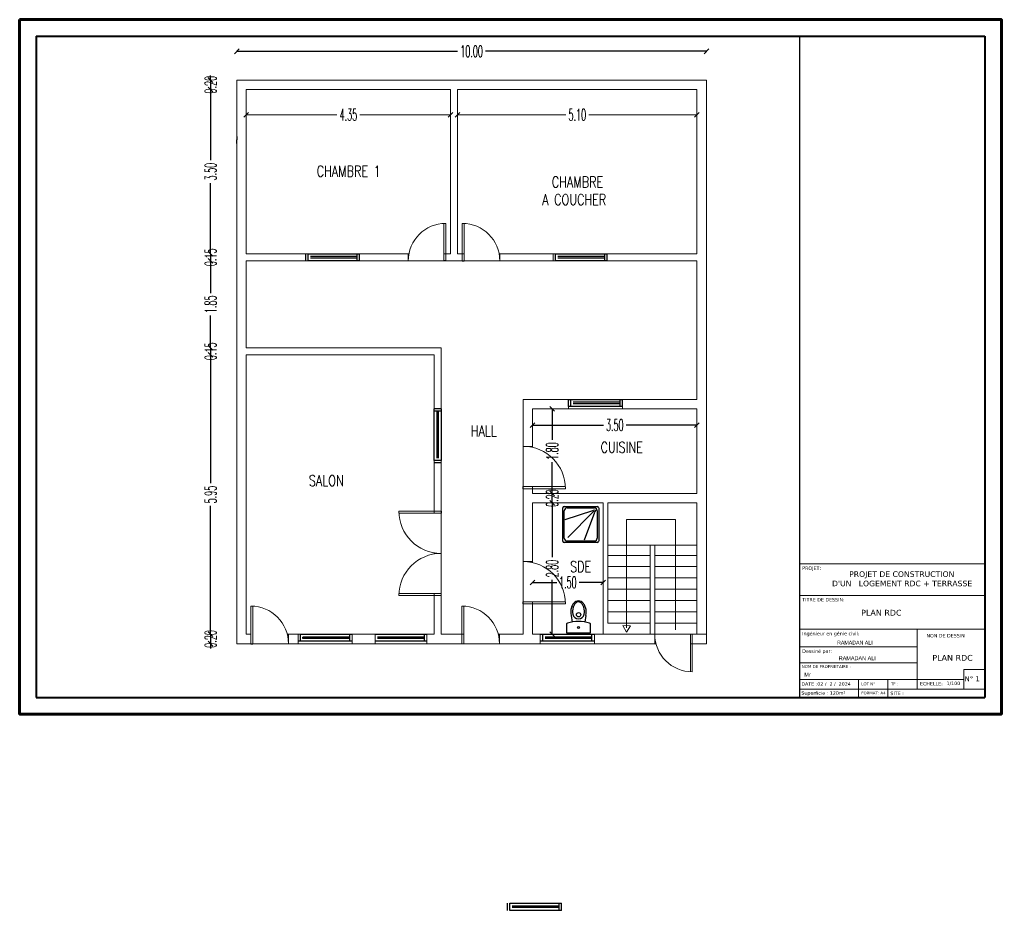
# Model space of a CAD drawing. Extents: x -110 to 3211, y -163 to 893.
# Drawn here: x 1962.38 to 1992.08, y -99.06 to -72.12 of the extents above; entities that cross this region are included whole.
import ezdxf

# ---------------------------------------------------------------- set-up
doc = ezdxf.new("R2010")
doc.units = 0
doc.header["$LTSCALE"] = 0.8
doc.header["$MEASUREMENT"] = 0
doc.layers.get('0').update_dxf_attribs({"color": 5, "linetype": 'CONTINUOUS'})
for name, color, linetype in [('COMBLDG', 7, 'CONTINUOUS'), ('DOOR', 3, 'CONTINUOUS'), ('PIPE', 50, 'CONTINUOUS'), ('TEXT', 200, 'CONTINUOUS'), ('WALL', 6, 'CONTINUOUS'), ('WIN-PLN', 5, 'CONTINUOUS')]:
    doc.layers.add(name, color=color, linetype=linetype)
doc.styles.add('AYMOONY', font='romant.shx', dxfattribs={"width": 0.5})
doc.styles.add('ROMANT', font='ROMANC.SHX', dxfattribs={"width": 0.75})

# ---------------------------------------------------------------- blocks, each defined once
blk = doc.blocks.new('_OBLIQUE')
at = {"color": 0, "linetype": 'ByBlock'}
blk.add_line((-0.5, -0.5), (0.5, 0.5), dxfattribs=at)

msp = doc.modelspace()

# ---------------------------------------------------------------- linework, layer by layer
at = {"color": 5, "lineweight": 40}
for p, q in [((1962.876, -72.619), (1962.876, -92.619)), ((1962.876, -72.619), (1991.576, -72.619)), ((1991.576, -72.619), (1991.576, -92.619)), ((1962.876, -92.619), (1991.576, -92.619))]:
    msp.add_line(p, q, dxfattribs=at)
for p, q in [((1978.807, -87.886), (1978.807, -86.886)), ((1978.851, -86.843), (1979.85, -86.843)), ((1978.851, -87.799), (1978.851, -86.973)), ((1979.709, -86.973), (1978.872, -87.245)), ((1978.937, -86.886), (1979.763, -86.886)), ((1979.731, -87.006), (1978.959, -87.777)), ((1979.85, -86.973), (1979.85, -87.799)), ((1979.894, -86.886), (1979.894, -87.886)), ((1979.763, -87.028), (1979.459, -87.864)), ((1979.763, -87.886), (1978.937, -87.886)), ((1979.85, -87.93), (1978.851, -87.93)), ((1979.059, -90.135), (1979.093, -90.336)), ((1979.508, -90.135), (1979.473, -90.336)), ((1978.921, -90.396), (1978.921, -90.668)), ((1979.645, -90.668), (1979.645, -90.396)), ((1978.921, -90.668), (1979.645, -90.668))]:
    msp.add_line(p, q)
at = {"color": 5, "lineweight": 100}
msp.add_lwpolyline([(1962.376, -72.119), (1992.076, -72.119), (1992.076, -93.119), (1962.376, -93.119)], close=True, dxfattribs=at)
for centre, radius in [((1979.763, -86.973), 0.0326), ((1979.286, -90.117), 0.0639), ((1979.286, -90.505), 0.0284)]:
    msp.add_circle(centre, radius)
for centre, radius, start, end in [((1978.851, -86.886), 0.0435, 90, 180), ((1978.937, -86.973), 0.0869, 90, 180), ((1979.763, -86.973), 0.0869, 0, 90), ((1979.85, -86.886), 0.0435, 0, 90), ((1978.851, -87.886), 0.0435, 180, 270), ((1978.937, -87.799), 0.0869, 180, 270), ((1979.763, -87.799), 0.0869, 270, 0), ((1979.85, -87.886), 0.0435, 270, 0), ((1979.55, -90.038), 0.501, 164.214, 191.2459), ((1979.418, -90.001), 0.364, 145.6833, 164.214), ((1979.55, -90.013), 0.445, 164.214, 191.2459), ((1979.335, -89.944), 0.264, 121.251, 145.6833), ((1979.418, -89.976), 0.309, 145.6833, 164.214), ((1979.335, -89.919), 0.208, 121.251, 145.6833), ((1979.283, -89.858), 0.163, 90.0033, 121.251), ((1979.283, -89.833), 0.107, 90.0033, 121.251), ((1979.283, -89.858), 0.163, 58.7557, 90.0033), ((1979.283, -89.833), 0.107, 58.7557, 90.0033), ((1979.231, -89.919), 0.208, 34.3234, 58.7557), ((1979.231, -89.944), 0.264, 34.3234, 58.7557), ((1979.148, -89.976), 0.309, 15.7926, 34.3234), ((1979.017, -90.013), 0.445, 348.7608, 15.7926), ((1979.148, -90.001), 0.364, 15.7926, 34.3234), ((1979.017, -90.038), 0.501, 348.7608, 15.7926), ((1979.283, -90.066), 0.173, 191.2459, 348.7608), ((1978.947, -90.396), 0.0263, 90.0033, 180.0033), ((1979.283, -91.439), 1.121, 72.57, 107.4367), ((1979.619, -90.396), 0.0263, 0.0033, 90.0033)]:
    msp.add_arc(centre, radius, start, end)
at = {"layer": 'COMBLDG', "color": 7, "lineweight": 30}
msp.add_line((1985.977, -92.619), (1985.977, -72.619), dxfattribs=at)
at = {"layer": 'COMBLDG', "color": 7, "lineweight": 9}
for p, q in [((1968.948, -73.946), (1968.948, -90.991)), ((1968.948, -73.946), (1983.152, -73.946)), ((1968.948, -73.946), (1968.948, -90.991)), ((1983.152, -73.946), (1983.152, -88.648)), ((1969.232, -74.231), (1969.232, -79.202)), ((1969.232, -74.231), (1975.412, -74.231)), ((1975.412, -79.202), (1975.412, -74.231)), ((1975.625, -75.651), (1975.625, -74.231)), ((1975.625, -74.231), (1982.868, -74.231)), ((1982.868, -74.231), (1982.868, -79.202)), ((1969.232, -74.996), (1971.972, -74.996)), ((1975.412, -74.996), (1972.672, -74.996)), ((1975.625, -74.996), (1978.901, -74.996)), ((1982.868, -74.996), (1979.592, -74.996)), ((1975.625, -79.202), (1975.625, -75.651)), ((1975.213, -79.415), (1975.213, -78.28)), ((1975.27, -78.279), (1975.27, -79.415)), ((1975.767, -78.279), (1975.767, -79.415)), ((1975.824, -79.415), (1975.824, -78.28)), ((1969.232, -79.202), (1974.154, -79.202)), ((1971.03, -79.202), (1971.03, -79.415)), ((1974.134, -79.415), (1974.134, -79.202)), ((1975.213, -79.202), (1975.412, -79.202)), ((1975.27, -79.415), (1975.27, -79.202)), ((1975.625, -79.202), (1975.824, -79.202)), ((1975.767, -79.415), (1975.767, -79.202)), ((1976.884, -79.202), (1982.868, -79.202)), ((1976.884, -79.202), (1982.868, -79.202)), ((1976.904, -79.415), (1976.904, -79.202)), ((1978.515, -79.415), (1978.515, -79.202)), ((1978.515, -79.202), (1978.515, -79.415)), ((1969.232, -79.415), (1969.232, -82.043)), ((1969.232, -79.415), (1982.868, -79.415)), ((1975.54, -79.415), (1975.213, -79.415)), ((1982.868, -79.415), (1982.868, -83.605)), ((1969.232, -82.043), (1975.128, -82.043)), ((1969.232, -82.256), (1969.232, -90.707)), ((1969.232, -82.256), (1974.915, -82.256)), ((1969.232, -82.256), (1974.915, -82.256)), ((1974.915, -82.256), (1974.915, -87.045)), ((1974.915, -82.256), (1974.915, -87.045)), ((1975.128, -82.043), (1975.128, -90.707)), ((1977.612, -83.605), (1982.868, -83.605)), ((1977.612, -83.605), (1977.612, -90.707)), ((1978.982, -83.605), (1978.982, -83.889)), ((1980.616, -83.605), (1980.616, -83.889)), ((1977.896, -83.889), (1982.868, -83.889)), ((1977.896, -83.889), (1977.896, -85.058)), ((1982.868, -83.889), (1982.868, -86.446)), ((1977.612, -85.026), (1977.896, -85.026)), ((1977.612, -86.24), (1978.889, -86.24)), ((1977.612, -86.304), (1977.896, -86.304)), ((1978.891, -86.304), (1977.612, -86.304)), ((1977.896, -86.24), (1977.896, -86.446)), ((1977.896, -86.446), (1982.868, -86.446)), ((1973.85, -86.981), (1975.128, -86.981)), ((1977.896, -86.73), (1980.027, -86.73)), ((1977.896, -86.73), (1977.896, -88.539)), ((1977.896, -88.539), (1977.896, -86.73)), ((1980.027, -86.73), (1980.027, -90.707)), ((1980.169, -86.73), (1982.868, -86.73)), ((1980.169, -86.73), (1980.169, -90.366)), ((1982.868, -86.73), (1982.868, -88.648)), ((1975.128, -87.045), (1973.851, -87.045)), ((1982.217, -87.235), (1980.738, -87.235)), ((1980.738, -87.235), (1980.738, -90.511)), ((1982.217, -90.57), (1982.217, -87.235)), ((1980.169, -88.008), (1982.868, -88.008)), ((1981.447, -88.008), (1981.447, -90.707)), ((1981.589, -88.008), (1981.589, -90.991)), ((1974.915, -88.242), (1974.915, -88.277)), ((1974.915, -88.242), (1974.915, -88.277)), ((1980.169, -88.321), (1981.447, -88.321)), ((1981.589, -88.321), (1982.868, -88.321)), ((1977.896, -88.507), (1977.612, -88.507)), ((1980.169, -88.662), (1981.447, -88.662)), ((1981.589, -88.662), (1982.868, -88.662)), ((1982.868, -88.648), (1982.868, -90.707)), ((1983.152, -88.648), (1983.152, -90.991)), ((1985.977, -88.577, 0.176), (1991.576, -88.577, -0.565)), ((1980.169, -89.003), (1981.447, -89.003)), ((1981.589, -89.003), (1982.868, -89.003)), ((1980.169, -89.344), (1981.447, -89.344)), ((1981.589, -89.344), (1982.868, -89.344)), ((1973.85, -89.538), (1975.128, -89.538)), ((1975.128, -89.474), (1973.851, -89.474)), ((1974.915, -89.474), (1974.915, -90.707)), ((1974.915, -89.474), (1974.915, -90.707)), ((1975.128, -89.538), (1974.915, -89.538)), ((1975.128, -89.538), (1975.128, -89.474)), ((1980.169, -89.684), (1981.447, -89.684)), ((1981.589, -89.684), (1982.868, -89.684)), ((1985.977, -89.53, 0.176), (1991.576, -89.53, -0.565)), ((1969.374, -89.855), (1969.374, -90.991)), ((1969.374, -89.855), (1969.374, -90.991)), ((1969.431, -90.991), (1969.431, -89.856)), ((1975.757, -89.855), (1975.757, -90.991)), ((1975.814, -90.991), (1975.814, -89.856)), ((1977.612, -89.722), (1978.889, -89.722)), ((1978.891, -89.786), (1977.612, -89.786)), ((1977.896, -89.722), (1977.896, -90.707)), ((1977.896, -90.707), (1977.896, -89.722)), ((1980.169, -90.025), (1981.447, -90.025)), ((1981.589, -90.025), (1982.868, -90.025)), ((1980.169, -90.366), (1981.447, -90.366)), ((1980.857, -90.45), (1980.626, -90.439)), ((1980.626, -90.439), (1980.732, -90.644)), ((1980.732, -90.644), (1980.857, -90.45)), ((1981.589, -90.366), (1982.868, -90.366)), ((1985.977, -90.556, 0.176), (1991.576, -90.556, -0.565)), ((1989.534, -90.556, -0.295), (1989.534, -92.364, -0.532)), ((1969.232, -90.707), (1969.374, -90.707)), ((1969.232, -90.707), (1969.374, -90.707)), ((1970.474, -90.707), (1974.915, -90.707)), ((1970.474, -90.707), (1974.487, -90.707)), ((1970.51, -90.991), (1970.51, -90.707)), ((1970.804, -90.92), (1970.804, -90.707)), ((1970.804, -90.991), (1970.804, -90.707)), ((1972.437, -90.991), (1972.437, -90.707)), ((1972.437, -90.92), (1972.437, -90.707)), ((1973.132, -90.991), (1973.132, -90.707)), ((1973.132, -90.991), (1973.132, -90.707)), ((1974.694, -90.991), (1974.694, -90.707)), ((1974.694, -90.92), (1974.694, -90.707)), ((1975.128, -90.707), (1975.814, -90.707)), ((1975.757, -90.707), (1975.757, -90.991)), ((1976.858, -90.707), (1977.612, -90.707)), ((1976.894, -90.991), (1976.894, -90.707)), ((1977.896, -90.707), (1983.152, -90.707)), ((1978.129, -90.707), (1978.129, -90.991)), ((1978.129, -90.92), (1978.129, -90.707)), ((1979.763, -90.92), (1979.763, -90.707)), ((1982.726, -90.707), (1982.669, -90.707)), ((1982.669, -90.707), (1982.669, -91.842)), ((1982.726, -90.707), (1982.726, -90.991)), ((1982.726, -91.843), (1982.726, -90.707)), ((1968.948, -90.991), (1981.625, -90.991)), ((1975.757, -90.991), (1975.814, -90.991)), ((1979.763, -90.92), (1979.763, -90.991)), ((1982.669, -90.991), (1983.152, -90.991)), ((1985.977, -91.087, 0), (1989.534, -91.087, -0.47)), ((1985.977, -91.575, 0.176), (1989.534, -91.575, -0.295)), ((1985.977, -92.07), (1990.937, -92.07, -0.5)), ((1987.756, -92.07, 0.039), (1987.756, -92.619, -0.033)), ((1988.645, -92.619, 0), (1988.645, -92.07, 0)), ((1990.937, -91.775, -1.065), (1991.576, -91.775, -1.13)), ((1990.937, -91.775, 0), (1990.937, -92.364, 0)), ((1985.977, -92.364, 0), (1991.576, -92.364))]:
    msp.add_line(p, q, dxfattribs=at)
for centre, radius, start, end in [((1975.27, -79.415), 1.136, 90, 180), ((1975.767, -79.415), 1.136, 0, 90), ((1977.612, -86.304), 1.278, 0, 90), ((1975.128, -86.981), 1.278, 180, 270), ((1975.128, -89.538), 1.278, 90, 180), ((1977.612, -89.786), 1.278, 0, 90), ((1969.374, -90.991), 1.136, 0, 90), ((1975.757, -90.991), 1.136, 0, 90), ((1982.726, -90.707), 1.136, 180, 270)]:
    msp.add_arc(centre, radius, start, end, dxfattribs=at)
at = {"layer": 'DOOR', "color": 3}
for p, q in [((1975.27, -79.415), (1975.213, -79.415)), ((1975.767, -79.415), (1975.824, -79.415)), ((1977.612, -86.304), (1977.612, -86.24)), ((1975.128, -86.981), (1975.128, -87.045)), ((1977.612, -89.786), (1977.612, -89.722)), ((1969.374, -90.991), (1969.431, -90.991))]:
    msp.add_line(p, q, dxfattribs=at)
at = {"layer": 'PIPE', "color": 7, "ltscale": 0.8}
for p, q in [((1968.948, -73.077), (1975.628, -73.077)), ((1983.152, -73.077), (1976.472, -73.077)), ((1968.152, -73.946), (1968.152, -73.804)), ((1968.152, -73.946), (1968.152, -74.231)), ((1968.152, -74.231), (1968.152, -74.373)), ((1968.152, -74.231), (1968.152, -76.37)), ((1968.152, -79.202), (1968.152, -77.062)), ((1968.152, -79.202), (1968.152, -79.06)), ((1968.152, -79.202), (1968.152, -79.415)), ((1968.152, -79.415), (1968.152, -79.557)), ((1968.152, -79.415), (1968.152, -80.391)), ((1968.152, -82.043), (1968.152, -81.066)), ((1968.152, -82.043), (1968.152, -81.901)), ((1968.152, -82.043), (1968.152, -82.256)), ((1968.152, -82.256), (1968.152, -82.398)), ((1968.152, -82.256), (1968.152, -86.136)), ((1978.486, -83.889), (1978.486, -84.83)), ((1977.896, -84.381), (1980.036, -84.381)), ((1982.868, -84.381), (1980.728, -84.381)), ((1978.486, -86.446), (1978.486, -85.505)), ((1978.486, -86.446), (1978.486, -86.304)), ((1978.486, -86.73), (1978.486, -86.446)), ((1968.152, -90.707), (1968.152, -86.827)), ((1978.486, -86.73), (1978.486, -88.373)), ((1978.486, -86.73), (1978.486, -86.872)), ((1978.486, -90.707), (1978.486, -89.064)), ((1977.896, -89.138), (1978.624, -89.138)), ((1980.027, -89.138), (1979.299, -89.138)), ((1968.152, -90.707), (1968.152, -90.565)), ((1968.152, -90.707), (1968.152, -90.991)), ((1968.152, -90.991), (1968.152, -91.133))]:
    msp.add_line(p, q, dxfattribs=at)
at = {"layer": 'WALL'}
for p, q in [((1968.948, -75.651), (1968.948, -75.757)), ((1968.948, -75.651), (1968.948, -75.757)), ((1968.948, -75.864), (1968.948, -75.757)), ((1968.948, -75.864), (1968.948, -75.757)), ((1971.03, -79.415), (1971.03, -79.202)), ((1972.663, -79.415), (1972.663, -79.202)), ((1980.148, -79.415), (1980.148, -79.202)), ((1978.982, -83.818), (1978.982, -83.605)), ((1980.616, -83.818), (1980.616, -83.605)), ((1975.128, -83.889), (1974.915, -83.889)), ((1975.128, -85.523), (1974.915, -85.523)), ((1977.133, -99.056), (1977.133, -98.843)), ((1978.766, -99.056), (1978.766, -98.843))]:
    msp.add_line(p, q, dxfattribs=at)
at = {"layer": 'WIN-PLN', "ltscale": 0.8}
for p, q in [((1971.101, -79.202), (1972.663, -79.202)), ((1971.101, -79.415), (1971.101, -79.202)), ((1972.592, -79.287), (1971.172, -79.287)), ((1972.592, -79.415), (1972.592, -79.202)), ((1978.586, -79.202), (1980.148, -79.202)), ((1978.586, -79.415), (1978.586, -79.202)), ((1980.077, -79.287), (1978.657, -79.287)), ((1980.077, -79.415), (1980.077, -79.202)), ((1972.663, -79.415), (1971.101, -79.415)), ((1972.592, -79.33), (1971.172, -79.33)), ((1980.148, -79.415), (1978.586, -79.415)), ((1980.077, -79.33), (1978.657, -79.33)), ((1978.982, -83.605), (1980.616, -83.605)), ((1979.053, -83.818), (1979.053, -83.605)), ((1980.544, -83.69), (1979.124, -83.69)), ((1980.544, -83.733), (1979.124, -83.733)), ((1980.544, -83.818), (1980.544, -83.605)), ((1974.915, -85.452), (1974.915, -83.889)), ((1975.128, -83.96), (1974.915, -83.96)), ((1975, -83.96), (1975, -85.381)), ((1975.043, -83.96), (1975.043, -85.381)), ((1975.128, -83.889), (1975.128, -85.452)), ((1980.616, -83.818), (1978.982, -83.818)), ((1975.128, -85.452), (1974.915, -85.452)), ((1970.875, -90.707), (1972.437, -90.707)), ((1970.875, -90.92), (1970.875, -90.707)), ((1972.366, -90.792), (1970.946, -90.792)), ((1970.946, -90.835), (1970.946, -90.792)), ((1972.366, -90.835), (1970.946, -90.835)), ((1972.366, -90.92), (1972.366, -90.707)), ((1973.132, -90.707), (1974.694, -90.707)), ((1974.623, -90.792), (1973.203, -90.792)), ((1974.623, -90.835), (1973.203, -90.835)), ((1974.623, -90.92), (1974.623, -90.707)), ((1978.129, -90.707), (1979.763, -90.707)), ((1978.2, -90.92), (1978.2, -90.707)), ((1979.692, -90.792), (1978.272, -90.792)), ((1979.692, -90.835), (1978.272, -90.835)), ((1979.692, -90.92), (1979.692, -90.707)), ((1970.875, -90.92), (1970.804, -90.92)), ((1972.437, -90.92), (1970.875, -90.92)), ((1974.694, -90.92), (1973.132, -90.92)), ((1979.763, -90.92), (1978.129, -90.92)), ((1977.204, -98.843), (1978.766, -98.843)), ((1977.204, -99.056), (1977.204, -98.843)), ((1978.695, -99.056), (1978.695, -98.843)), ((1978.766, -99.056), (1977.204, -99.056)), ((1978.695, -98.928), (1977.275, -98.928)), ((1978.695, -98.971), (1977.275, -98.971))]:
    msp.add_line(p, q, dxfattribs=at)

# ---------------------------------------------------------------- block references
at = {"layer": 'COMBLDG', "color": 7, "lineweight": 9, "xscale": 0.142039775953154, "yscale": 0.142039775953154, "zscale": 0.142039775953154, "rotation": 180}
for p in [(1969.232, -74.996), (1975.625, -74.996)]:
    msp.add_blockref('_OBLIQUE', p, dxfattribs=at)
at = {"layer": 'COMBLDG', "color": 7, "lineweight": 9, "xscale": 0.142039775953154, "yscale": 0.142039775953154, "zscale": 0.142039775953154}
for p in [(1975.412, -74.996), (1982.868, -74.996)]:
    msp.add_blockref('_OBLIQUE', p, dxfattribs=at)
at = {"layer": 'PIPE', "color": 7, "ltscale": 0.8, "xscale": 0.142039775953154, "yscale": 0.142039775953154, "zscale": 0.142039775953154}
for p, rotation in [((1968.948, -73.077), 180), ((1968.152, -73.946), 270), ((1968.152, -74.231), 90), ((1968.152, -74.231), 90), ((1968.152, -79.202), 270), ((1968.152, -79.202), 270), ((1968.152, -79.415), 90), ((1968.152, -79.415), 90), ((1968.152, -82.043), 270), ((1968.152, -82.043), 270), ((1968.152, -82.256), 90), ((1968.152, -82.256), 90), ((1978.486, -83.889), 90), ((1977.896, -84.381), 180), ((1978.486, -86.446), 270), ((1978.486, -86.446), 270), ((1978.486, -86.73), 90), ((1978.486, -86.73), 90), ((1977.896, -89.138), 180), ((1968.152, -90.707), 270), ((1968.152, -90.707), 270), ((1978.486, -90.707), 270), ((1968.152, -90.991), 90)]:
    msp.add_blockref('_OBLIQUE', p, dxfattribs=dict(at, rotation=rotation))
for p in [(1983.152, -73.077), (1982.868, -84.381), (1980.027, -89.138)]:
    msp.add_blockref('_OBLIQUE', p, dxfattribs=at)

# ---------------------------------------------------------------- texts
at = {"layer": 'COMBLDG', "color": 7, "lineweight": 9, "char_height": 0.3551, "attachment_point": 5, "style": 'AYMOONY'}
for s, insert in [('\\A1;4.35', (1972.322, -74.996)), ('\\A1;5.10', (1979.247, -74.996))]:
    msp.add_mtext(s, dxfattribs=dict(at, insert=insert))
at = {"layer": 'COMBLDG', "color": 7, "lineweight": 9, "attachment_point": 1}
for s, insert, char_height, width in [('{\\fVerdana|b0|i0|c0|p34;\\C55;PROJET:}', (1986.052, -88.655, -0.147), 0.10489, 11.75043), ("\\pi1.5704;{\\fVerdana|b0|i0|c0|p34;PROJET DE CONSTRUCTION \\P\\pi1.0536;D'UN   LOGEMENT RDC + TERRASSE }", (1985.9, -88.803, 0.603), 0.16932, 6.38547), ('{\\fVerdana|b0|i0|c0|p34;\\C55;TITRE DE DESSIN:}', (1986.052, -89.608, -0.147), 0.10489, 11.75043), ('{\\fVerdana|b0|i0|c0|p34;PLAN RDC}', (1987.834, -89.967, -0.663), 0.17573, 5.65342), ('{\\fVerdana|b0|i0|c0|p34;\\C55;Ingénieur en génie civil:}', (1986.052, -90.634, -0.147), 0.10489, 11.75043), ('{\\fVerdana|b0|i0|c0|p34;NON DE DESSIN}', (1989.811, -90.697, -0.478), 0.10489, 11.75043), ('{\\fVerdana|b0|i0|c0|p34;\\C55;Dessiné par:}', (1986.052, -91.165, -0.323), 0.10489, 11.75043), ('{\\fArial|b0|i0|c0|p34; \\fColonna MT|b0|i0|c0|p82;RAMADAN ALI}', (1987.062, -90.902), 0.11509, 12.89307), ('{\\fArial|b0|i0|c0|p34; \\fColonna MT|b0|i0|c0|p82; \\H1.143x;RAMADAN ALI}', (1987.075, -91.371), 0.10489, 11.75043), ('{\\fVerdana|b0|i0|c0|p34;PLAN RDC}', (1989.988, -91.331, -0.663), 0.17573, 5.65342), ('{\\fVerdana|b0|i0|c0|p34;\\C55;NOM DE PROPRIETAIRE :}', (1986.04, -91.64, -0.094), 0.08772, 9.82617), ('{\\fArial|b0|i0|c0|p34; \\fColonna MT|b0|i0|c0|p82; \\H1.143x;Mr }', (1986.035, -91.866, -0.176), 0.10489, 11.75043), ('{\\fVerdana|b0|i0|c0|p34;N° 1}', (1990.963, -91.977, -0.158), 0.15336, 17.17991), ('{\\fVerdana|b0|i0|c0|p34;DATE :02 /  2 /  2024}', (1986.026, -92.157, -0.323), 0.10489, 11.75043), ('{\\fVerdana|b0|i0|c0|p34;LOT N° }', (1987.839, -92.164, -0.228), 0.08651, 9.69138), ('{\\fVerdana|b0|i0|c0|p34;TF : }', (1988.737, -92.164, -0.267), 0.08651, 9.69138), ('{\\fVerdana|b0|i0|c0|p34;ECHELLE:}', (1989.615, -92.147, -0.668), 0.10489, 11.75043), ('{\\fVerdana|b0|i0|c0|p34;1/100}', (1990.419, -92.139, -0.565), 0.10489, 11.75043), ('{\\fVerdana|b0|i0|c0|p34;Superficie : 120m²}', (1986.026, -92.432, -0.32), 0.10489, 11.75043), ('{\\fVerdana|b0|i0|c0|p34;FORMAT: A4}', (1987.839, -92.439, -0.264), 0.08651, 9.69138), ('{\\fVerdana|b0|i0|c0|p34;SITE : }', (1988.719, -92.442, -0.323), 0.10489, 11.75043)]:
    msp.add_mtext(s, dxfattribs=dict(at, insert=insert, char_height=char_height, width=width))
at = {"layer": 'PIPE', "color": 7, "ltscale": 0.8, "char_height": 0.3551, "attachment_point": 5, "style": 'AYMOONY'}
for s, insert in [('\\A1;10.00', (1976.05, -73.077)), ('\\A1;3.50', (1980.382, -84.381)), ('\\A1;1.50', (1978.962, -89.138))]:
    msp.add_mtext(s, dxfattribs=dict(at, insert=insert))
at = {"layer": 'PIPE', "color": 7, "ltscale": 0.8, "char_height": 0.3551, "attachment_point": 5, "rotation": 90, "style": 'AYMOONY'}
for s, insert in [('\\A1;0.20', (1968.152, -74.088)), ('\\A1;3.50', (1968.152, -76.716)), ('\\A1;0.15', (1968.152, -79.308)), ('\\A1;1.85', (1968.152, -80.729)), ('\\A1;0.15', (1968.152, -82.149)), ('\\A1;1.80', (1978.486, -85.168)), ('\\A1;5.95', (1968.152, -86.481)), ('\\A1;0.20', (1978.486, -86.588)), ('\\A1;2.80', (1978.486, -88.719)), ('\\A1;0.20', (1968.152, -90.849))]:
    msp.add_mtext(s, dxfattribs=dict(at, insert=insert))
at = {"layer": 'TEXT', "color": 7, "ltscale": 61, "style": 'ROMANT', "width": 0.75}
for s, p in [('CHAMBRE 1', (1971.363, -76.868)), ('CHAMBRE', (1978.476, -77.195)), ('A COUCHER', (1978.186, -77.727)), ('HALL', (1976.025, -84.729)), ('CUISINE', (1979.952, -85.218)), ('SALON', (1971.127, -86.227)), ('SDE', (1979.029, -88.828))]:
    msp.add_text(s, height=0.3315, dxfattribs=at).set_placement(p)

doc.saveas('drawing.dxf')
